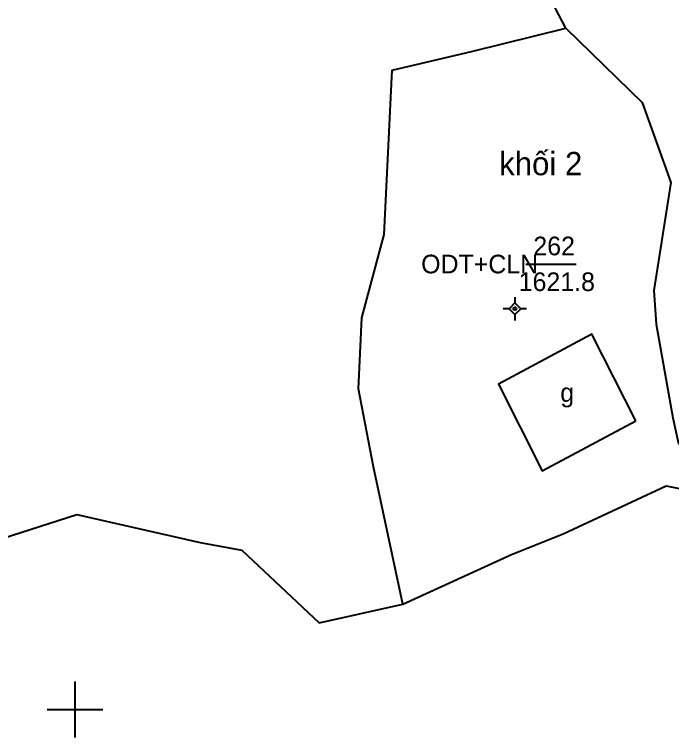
# Model space of a CAD drawing. Extents: x 550890 to 551618, y 1839259 to 1840146.
# Drawn here: x 551193.5 to 551264.1, y 1839497 to 1839574.6 of the extents above; entities that cross this region are included whole.
import ezdxf

# ---------------------------------------------------------------- set-up
doc = ezdxf.new("R2010")
doc.units = 0
for name, color, linetype in [('Level 10', 7, 'Continuous'), ('Level 11', 7, 'Continuous'), ('Level 13', 7, 'Continuous'), ('Level 14', 7, 'Continuous'), ('Level 15', 7, 'Continuous'), ('Level 16', 7, 'Continuous'), ('Level 2', 7, 'Continuous'), ('Level 4', 7, 'Continuous'), ('Level 48', 7, 'Continuous'), ('Level 63', 7, 'Continuous')]:
    doc.layers.add(name, color=color, linetype=linetype)

msp = doc.modelspace()

# ---------------------------------------------------------------- linework, layer by layer
at = {"layer": 'Level 10'}
for points in [[(551252.68, 1839573.11), (551246.22, 1839585.41), (551271.46, 1839588.45)], [(551235.18, 1839511.31), (551232.04, 1839526.04), (551230.41, 1839534.43), (551230.78, 1839542.04), (551233.17, 1839550.98), (551234.02, 1839568.62), (551242.69, 1839570.65), (551252.68, 1839573.11)], [(551252.68, 1839573.11), (551260.87, 1839565.16), (551263.94, 1839556.57), (551262.1, 1839544.96), (551262.35, 1839541.37), (551264.14, 1839531.3), (551264.72, 1839528.7), (551267.53, 1839524.48)], [(551235.18, 1839511.31), (551246.84, 1839516.65), (551252.39, 1839518.86), (551263.43, 1839524.02), (551266.24, 1839523.43)], [(551176.09, 1839513.24), (551188.14, 1839517.08), (551200.2, 1839520.93), (551213.44, 1839517.94), (551217.91, 1839517.12), (551226.2, 1839509.3), (551235.18, 1839511.31)]]:
    msp.add_lwpolyline(points, dxfattribs=at)
at = {"layer": 'Level 11'}
for p, q in [((551247.203, 1839544.257), (551247.203, 1839543.632)), ((551246.578, 1839543.007), (551245.953, 1839543.007)), ((551247.203, 1839543.632), (551246.578, 1839543.007)), ((551246.578, 1839543.007), (551247.203, 1839542.382)), ((551247.828, 1839543.007), (551247.203, 1839543.632)), ((551247.203, 1839542.382), (551247.828, 1839543.007)), ((551248.453, 1839543.007), (551247.828, 1839543.007)), ((551247.203, 1839542.382), (551247.203, 1839541.757))]:
    msp.add_line(p, q, dxfattribs=at)
msp.add_circle((551247.202, 1839543.007), 0.15, dxfattribs=at)
at = {"layer": 'Level 13'}
for p, q in [((551248.38, 1839547.81), (551253.78, 1839547.81)), ((551246.58, 1839542.4), (551246.58, 1839542.4))]:
    msp.add_line(p, q, dxfattribs=at)
at = {"layer": 'Level 14'}
msp.add_lwpolyline([(551260.17, 1839530.98), (551255.47, 1839540.27), (551245.44, 1839534.92), (551250.14, 1839525.63), (551260.17, 1839530.98)], dxfattribs=at)
at = {"layer": 'Level 63'}
for points in [[(551200, 1839497), (551200, 1839503)], [(551197, 1839500), (551203, 1839500)]]:
    msp.add_lwpolyline(points, dxfattribs=at)

# ---------------------------------------------------------------- texts
at = {"layer": 'Level 13'}
msp.add_text('262', height=2, dxfattribs=at).set_placement((551249.18, 1839548.75))
at = {"layer": 'Level 15'}
for s, height, p in [('Mai Thị Hoan', 0.10002, (551246.79, 1839543.01)), ('ODT+CLN', 0.1, (551246.86, 1839543.13)), ('Khối 2', 0.1, (551247.01, 1839542.89)), ('262', 0.1, (551247.1, 1839543.25))]:
    msp.add_text(s, height=height, dxfattribs=at).set_placement(p)
at = {"layer": 'Level 16'}
msp.add_text('g', height=2, dxfattribs=at).set_placement((551252.07, 1839533.02))
at = {"layer": 'Level 2'}
msp.add_text('ODT+CLN', height=2, dxfattribs=at).set_placement((551237.14, 1839546.81))
at = {"layer": 'Level 4'}
msp.add_text('1621.8', height=2, dxfattribs=at).set_placement((551247.61, 1839544.91))
at = {"layer": 'Level 48'}
msp.add_text('khối 2', height=2.5, dxfattribs=at).set_placement((551245.51, 1839557.34))

doc.saveas('drawing.dxf')
